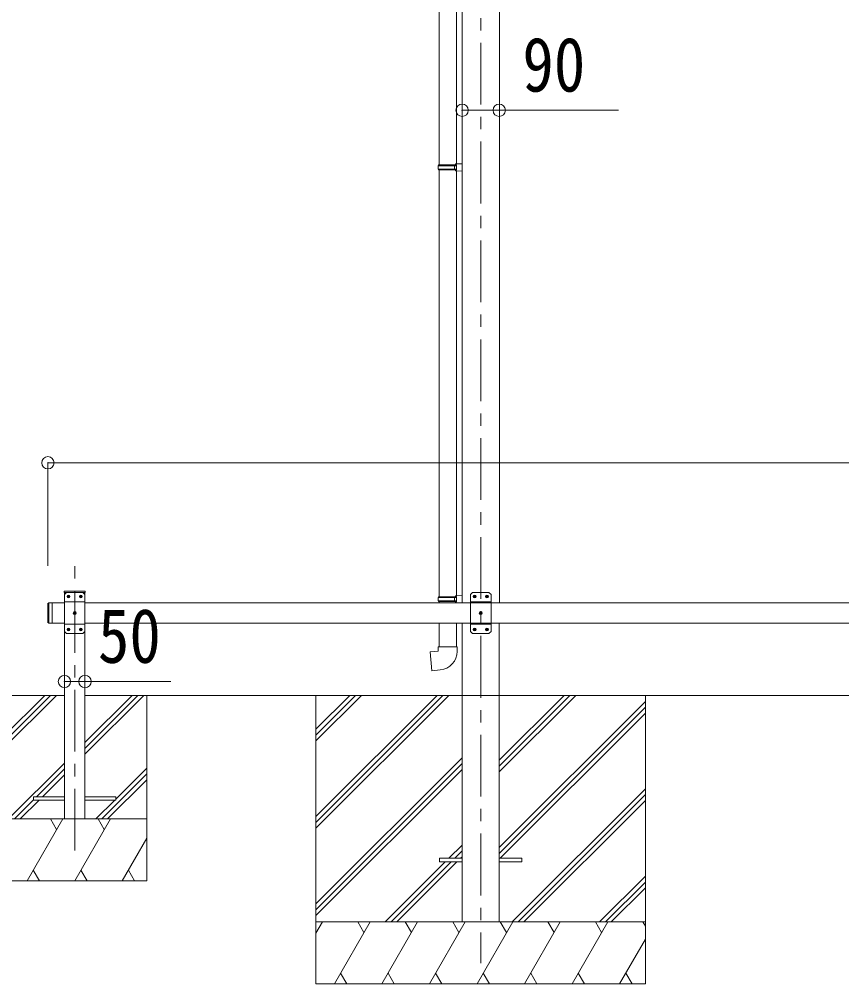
# Model space of a CAD drawing. Units: millimetres at full size, sheet at 1:30. Extents: x -8432 to 8432, y -5820 to 5820.
# Drawn here: x -2792 to -795, y -3241 to -900 of the extents above; entities that cross this region are included whole.
import ezdxf
from ezdxf.enums import TextEntityAlignment as Align

# ---------------------------------------------------------------- set-up
doc = ezdxf.new("R2010")
doc.units = ezdxf.units.MM
doc.header["$LTSCALE"] = 30
doc.header["$PDMODE"] = 32
doc.header["$PDSIZE"] = 30
doc.linetypes.add('CHAIN1', pattern=[8, 5, -1, 1, -1])
for name, color, linetype, lineweight in [('0-0_0', 7, 'Continuous', 9), ('0-1_本体', 5, 'CHAIN1', 9), ('0-3_ELV2', 4, 'Continuous', 9), ('0-6_OTH_LINE', 6, 'Continuous', 9), ('0-9_OUTLINE', 7, 'Continuous', 9)]:
    doc.layers.add(name, color=color, linetype=linetype, lineweight=lineweight)
doc.styles.add('ＭＳ ゴシック', font='')
doc.styles.get('ＭＳ ゴシック').set_extended_font_data('MS Gothic')

msp = doc.modelspace()

# ---------------------------------------------------------------- linework, layer by layer
at = {"layer": '0-0_0'}
for p, q in [((-2932.88, -2540.91), (-2682.88, -2540.91)), ((-2832.88, -2643.25), (-2730.53, -2540.9)), ((-2832.88, -2657.39), (-2716.39, -2540.9)), ((-2832.88, -2671.54), (-2702.25, -2540.9)), ((-2632.88, -2683.67), (-2490.12, -2540.9)), ((-2632.88, -2669.53), (-2504.26, -2540.9)), ((-2632.88, -2655.39), (-2518.4, -2540.9)), ((-2632.88, -2540.91), (-246.89, -2540.91)), ((-2482.88, -2990.91), (-2482.88, -2540.9)), ((-2072.08, -2540.91), (-2072.08, -3240.9)), ((-2072.08, -2835.08), (-1777.9, -2540.91)), ((-2072.08, -2849.22), (-1763.76, -2540.91)), ((-2072.08, -2863.37), (-1749.62, -2540.91)), ((-2072.08, -2651.24), (-1961.75, -2540.91)), ((-2072.08, -2637.09), (-1975.89, -2540.91)), ((-2072.08, -2622.95), (-1990.03, -2540.91)), ((-1626.88, -2726.54), (-1441.25, -2540.91)), ((-1626.88, -2712.39), (-1455.39, -2540.91)), ((-1626.88, -2698.25), (-1469.53, -2540.91)), ((-1272.08, -2540.91), (-1272.08, -3240.9)), ((-1626.88, -2910.38), (-1272.08, -2555.58)), ((-1626.88, -2924.52), (-1272.08, -2569.73)), ((-1624.62, -2936.41), (-1272.08, -2583.87)), ((-2072.08, -3047.21), (-1717.28, -2692.42)), ((-2818.4, -2840.91), (-2682.88, -2705.38)), ((-2072.08, -3061.36), (-1717.28, -2706.56)), ((-2750.26, -2786.91), (-2682.88, -2719.53)), ((-2736.12, -2786.91), (-2682.88, -2733.67)), ((-2592.13, -2840.91), (-2482.88, -2731.66)), ((-2557.88, -2792.52), (-2482.88, -2717.52)), ((-2072.08, -3075.5), (-1717.28, -2720.7)), ((-2577.99, -2840.91), (-2482.88, -2745.8)), ((-1595.27, -3090.9), (-1272.08, -2767.72)), ((-1581.13, -3090.9), (-1272.08, -2781.86)), ((-2804.26, -2840.91), (-2757.88, -2794.53)), ((-2790.12, -2840.91), (-2744.12, -2794.91)), ((-2606.27, -2840.91), (-2560.27, -2794.91)), ((-1566.99, -3090.9), (-1272.08, -2796)), ((-2832.88, -2840.91), (-2482.88, -2840.91)), ((-2773.35, -2990.9), (-2686.75, -2840.9)), ((-2701.75, -2866.89), (-2716.75, -2840.91)), ((-2657.88, -2990.9), (-2571.28, -2840.91)), ((-2586.28, -2866.89), (-2601.28, -2840.9)), ((-2542.41, -2990.9), (-2482.88, -2887.8)), ((-1749.14, -2936.41), (-1717.28, -2904.55)), ((-1735, -2936.41), (-1717.28, -2918.69)), ((-1903.64, -3090.9), (-1758.14, -2945.41)), ((-1889.5, -3090.9), (-1744, -2945.41)), ((-1875.36, -3090.9), (-1729.86, -2945.41)), ((-1720.86, -2936.41), (-1717.28, -2932.83)), ((-2758.35, -2964.93), (-2743.35, -2990.9)), ((-2642.88, -2964.92), (-2627.88, -2990.9)), ((-2527.41, -2964.93), (-2512.41, -2990.9)), ((-2832.88, -2990.91), (-2482.88, -2990.91)), ((-1383.14, -3090.9), (-1272.08, -2979.85)), ((-1369, -3090.9), (-1272.08, -2993.99)), ((-1354.86, -3090.9), (-1272.08, -3008.13)), ((-1272.08, -3090.9), (-2072.08, -3090.9)), ((-2072.08, -3118.41), (-2056.2, -3090.9)), ((-2027.34, -3240.9), (-1940.73, -3090.9)), ((-1955.73, -3116.89), (-1970.73, -3090.9)), ((-1911.87, -3240.9), (-1825.26, -3090.9)), ((-1840.26, -3116.89), (-1855.27, -3090.9)), ((-1796.4, -3240.9), (-1709.79, -3090.9)), ((-1724.79, -3116.89), (-1739.79, -3090.9)), ((-1680.93, -3240.9), (-1594.32, -3090.9)), ((-1609.32, -3116.89), (-1624.32, -3090.9)), ((-1565.46, -3240.9), (-1478.85, -3090.9)), ((-1493.85, -3116.89), (-1508.85, -3090.9)), ((-1449.98, -3240.9), (-1363.38, -3090.9)), ((-1393.38, -3090.9), (-1378.38, -3116.89)), ((-1277.91, -3090.9), (-1272.08, -3101)), ((-1334.52, -3240.9), (-1272.08, -3132.77)), ((-2012.34, -3214.93), (-1997.34, -3240.9)), ((-1896.87, -3214.93), (-1881.87, -3240.9)), ((-1781.4, -3214.92), (-1766.4, -3240.9)), ((-1665.93, -3214.92), (-1650.93, -3240.9)), ((-1550.46, -3214.93), (-1535.46, -3240.9)), ((-1434.99, -3214.93), (-1419.99, -3240.9)), ((-1319.52, -3214.93), (-1304.52, -3240.9)), ((-2072.08, -3240.9), (-1272.08, -3240.9))]:
    msp.add_line(p, q, dxfattribs=at)
at = {"layer": '0-1_本体'}
for p, q in [((-1671.88, 483.5), (-1671.88, -3190.91)), ((-2657.88, -2917.46), (-2657.88, -2201.43))]:
    msp.add_line(p, q, dxfattribs=at)
at = {"layer": '0-3_ELV2'}
for p, q in [((-1717.08, 88.09), (-1717.08, -2315.91)), ((-1626.68, 88.09), (-1626.68, -2315.91)), ((-2683.18, -2290.9), (-2683.07, -2288.85)), ((-2632.58, -2290.9), (-2683.18, -2290.9)), ((-2682.88, -2840.9), (-2682.88, -2290.9)), ((-2677.88, -2290.91), (-2682.88, -2295.91)), ((-2633.69, -2287.9), (-2682.08, -2287.9)), ((-2637.88, -2290.91), (-2677.88, -2290.91)), ((-2637.88, -2290.91), (-2632.88, -2295.91)), ((-2632.88, -2840.9), (-2632.88, -2290.9)), ((-2632.58, -2290.9), (-2632.69, -2288.85)), ((-1691.88, -2290.91), (-1696.88, -2295.91)), ((-1651.88, -2290.91), (-1691.88, -2290.91)), ((-1651.88, -2290.91), (-1646.88, -2295.91)), ((-2722.88, -2317.91), (-2722.88, -2363.91)), ((-2720.88, -2315.91), (-2720.88, -2365.91)), ((-2712.88, -2315.91), (-2712.88, -2365.91)), ((-2712.88, -2315.91), (-2682.88, -2315.91)), ((-2682.88, -2295.91), (-2682.88, -2385.91)), ((-2632.88, -2313.61), (-2682.88, -2313.61)), ((-2674.14, -2300.49), (-2674.98, -2300.49)), ((-2671.62, -2301.33), (-2670.78, -2301.33)), ((-2644.14, -2300.49), (-2644.98, -2300.49)), ((-2641.62, -2301.33), (-2640.78, -2301.33)), ((-2632.88, -2385.91), (-2632.88, -2295.91)), ((-2632.88, -2315.91), (-246.88, -2315.91)), ((-1696.88, -2295.91), (-1696.88, -2385.91)), ((-1646.88, -2313.61), (-1696.88, -2313.61)), ((-1688.14, -2300.49), (-1688.98, -2300.49)), ((-1685.62, -2301.33), (-1684.78, -2301.33)), ((-1658.14, -2300.49), (-1658.98, -2300.49)), ((-1655.62, -2301.33), (-1654.78, -2301.33)), ((-1646.88, -2385.91), (-1646.88, -2295.91)), ((-2659.14, -2340.49), (-2659.98, -2340.49)), ((-2656.62, -2341.33), (-2655.78, -2341.33)), ((-1673.14, -2340.49), (-1673.98, -2340.49)), ((-1670.62, -2341.33), (-1669.78, -2341.33)), ((-2722.88, -2363.91), (-2720.88, -2365.91)), ((-2720.88, -2365.91), (-2712.88, -2365.91)), ((-2712.88, -2365.91), (-2682.88, -2365.91)), ((-2632.88, -2368.21), (-2682.88, -2368.21)), ((-2677.88, -2390.91), (-2682.88, -2385.91)), ((-2674.14, -2380.49), (-2674.98, -2380.49)), ((-2671.62, -2381.33), (-2670.78, -2381.33)), ((-2644.14, -2380.49), (-2644.98, -2380.49)), ((-2641.62, -2381.33), (-2640.78, -2381.33)), ((-2637.88, -2390.91), (-2632.88, -2385.91)), ((-2632.88, -2365.91), (-246.88, -2365.91)), ((-1716.88, -2365.91), (-1716.88, -3090.91)), ((-1646.88, -2368.21), (-1696.88, -2368.21)), ((-1691.88, -2390.91), (-1696.88, -2385.91)), ((-1688.14, -2380.49), (-1688.98, -2380.49)), ((-1685.62, -2381.33), (-1684.78, -2381.33)), ((-1658.14, -2380.49), (-1658.98, -2380.49)), ((-1655.62, -2381.33), (-1654.78, -2381.33)), ((-1651.88, -2390.91), (-1646.88, -2385.91)), ((-1626.88, -2365.91), (-1626.88, -3090.91)), ((-2677.88, -2390.91), (-2637.88, -2390.91)), ((-1691.88, -2390.91), (-1651.88, -2390.91)), ((-2682.88, -2786.91), (-2757.88, -2786.91)), ((-2632.88, -2794.91), (-2557.88, -2794.91)), ((-1772.08, -2936.41), (-1772.08, -2945.41)), ((-1772.08, -2936.41), (-1717.28, -2936.41)), ((-1772.08, -2945.41), (-1717.28, -2945.41)), ((-1626.88, -2936.41), (-1572.08, -2936.41)), ((-1626.88, -2945.41), (-1572.08, -2945.41)), ((-1572.08, -2936.41), (-1572.08, -2945.41))]:
    msp.add_line(p, q, dxfattribs=at)
for points in [[(-2722.88, -2317.91), (-2720.88, -2315.91), (-2712.88, -2315.91)], [(-2674.98, -2300.49), (-2674.98, -2301.33), (-2674.14, -2301.33)], [(-2672.46, -2299.65), (-2672.46, -2298.81), (-2673.3, -2298.81), (-2673.3, -2299.65)], [(-2673.3, -2302.17), (-2673.3, -2303.01), (-2672.46, -2303.01), (-2672.46, -2302.17)], [(-2670.78, -2301.33), (-2670.78, -2300.49), (-2671.62, -2300.49)], [(-2644.98, -2300.49), (-2644.98, -2301.33), (-2644.14, -2301.33)], [(-2642.46, -2299.65), (-2642.46, -2298.81), (-2643.3, -2298.81), (-2643.3, -2299.65)], [(-2643.3, -2302.17), (-2643.3, -2303.01), (-2642.46, -2303.01), (-2642.46, -2302.17)], [(-2640.78, -2301.33), (-2640.78, -2300.49), (-2641.62, -2300.49)], [(-1688.98, -2300.49), (-1688.98, -2301.33), (-1688.14, -2301.33)], [(-1686.46, -2299.65), (-1686.46, -2298.81), (-1687.3, -2298.81), (-1687.3, -2299.65)], [(-1687.3, -2302.17), (-1687.3, -2303.01), (-1686.46, -2303.01), (-1686.46, -2302.17)], [(-1684.78, -2301.33), (-1684.78, -2300.49), (-1685.62, -2300.49)], [(-1658.98, -2300.49), (-1658.98, -2301.33), (-1658.14, -2301.33)], [(-1656.46, -2299.65), (-1656.46, -2298.81), (-1657.3, -2298.81), (-1657.3, -2299.65)], [(-1657.3, -2302.17), (-1657.3, -2303.01), (-1656.46, -2303.01), (-1656.46, -2302.17)], [(-1654.78, -2301.33), (-1654.78, -2300.49), (-1655.62, -2300.49)], [(-2659.98, -2340.49), (-2659.98, -2341.33), (-2659.14, -2341.33)], [(-2657.46, -2339.65), (-2657.46, -2338.81), (-2658.3, -2338.81), (-2658.3, -2339.65)], [(-2655.78, -2341.33), (-2655.78, -2340.49), (-2656.62, -2340.49)], [(-1673.98, -2340.49), (-1673.98, -2341.33), (-1673.14, -2341.33)], [(-1671.46, -2339.65), (-1671.46, -2338.81), (-1672.3, -2338.81), (-1672.3, -2339.65)], [(-1669.78, -2341.33), (-1669.78, -2340.49), (-1670.62, -2340.49)], [(-2658.3, -2342.17), (-2658.3, -2343.01), (-2657.46, -2343.01), (-2657.46, -2342.17)], [(-1672.3, -2342.17), (-1672.3, -2343.01), (-1671.46, -2343.01), (-1671.46, -2342.17)], [(-2674.98, -2380.49), (-2674.98, -2381.33), (-2674.14, -2381.33)], [(-2672.46, -2379.65), (-2672.46, -2378.81), (-2673.3, -2378.81), (-2673.3, -2379.65)], [(-2673.3, -2382.17), (-2673.3, -2383.01), (-2672.46, -2383.01), (-2672.46, -2382.17)], [(-2670.78, -2381.33), (-2670.78, -2380.49), (-2671.62, -2380.49)], [(-2644.98, -2380.49), (-2644.98, -2381.33), (-2644.14, -2381.33)], [(-2642.46, -2379.65), (-2642.46, -2378.81), (-2643.3, -2378.81), (-2643.3, -2379.65)], [(-2643.3, -2382.17), (-2643.3, -2383.01), (-2642.46, -2383.01), (-2642.46, -2382.17)], [(-2640.78, -2381.33), (-2640.78, -2380.49), (-2641.62, -2380.49)], [(-1688.98, -2380.49), (-1688.98, -2381.33), (-1688.14, -2381.33)], [(-1686.46, -2379.65), (-1686.46, -2378.81), (-1687.3, -2378.81), (-1687.3, -2379.65)], [(-1687.3, -2382.17), (-1687.3, -2383.01), (-1686.46, -2383.01), (-1686.46, -2382.17)], [(-1684.78, -2381.33), (-1684.78, -2380.49), (-1685.62, -2380.49)], [(-1658.98, -2380.49), (-1658.98, -2381.33), (-1658.14, -2381.33)], [(-1656.46, -2379.65), (-1656.46, -2378.81), (-1657.3, -2378.81), (-1657.3, -2379.65)], [(-1657.3, -2382.17), (-1657.3, -2383.01), (-1656.46, -2383.01), (-1656.46, -2382.17)], [(-1654.78, -2381.33), (-1654.78, -2380.49), (-1655.62, -2380.49)], [(-2757.88, -2786.91), (-2757.88, -2794.91), (-2682.88, -2794.91)], [(-2557.88, -2794.91), (-2557.88, -2786.91), (-2632.88, -2786.91)]]:
    msp.add_lwpolyline(points, dxfattribs=at)
for centre in [(-2672.88, -2300.91), (-2642.88, -2300.91), (-1686.88, -2300.91), (-1656.88, -2300.91), (-2657.88, -2340.91), (-1671.88, -2340.91), (-2672.88, -2380.91), (-2642.88, -2380.91), (-1686.88, -2380.91), (-1656.88, -2380.91)]:
    msp.add_circle(centre, 3.5, dxfattribs=at)
for centre, radius, start, end in [((-2682.08, -2288.9), 1, 90, 176.99994), ((-2633.69, -2288.9), 1, 3.00011, 90), ((-2674.14, -2299.65), 0.84, 270, 0), ((-2674.14, -2302.17), 0.84, 0, 90), ((-2671.62, -2299.65), 0.84, 180, 270), ((-2671.62, -2302.17), 0.84, 90, 180), ((-2644.14, -2299.65), 0.84, 270, 0), ((-2644.14, -2302.17), 0.84, 0, 90), ((-2641.62, -2299.65), 0.84, 180, 270), ((-2641.62, -2302.17), 0.84, 90, 180), ((-1688.14, -2299.65), 0.84, 270, 0), ((-1688.14, -2302.17), 0.84, 0, 90), ((-1685.62, -2299.65), 0.84, 180, 270), ((-1685.62, -2302.17), 0.84, 90, 180), ((-1658.14, -2299.65), 0.84, 270, 0), ((-1658.14, -2302.17), 0.84, 0, 90), ((-1655.62, -2299.65), 0.84, 180, 270), ((-1655.62, -2302.17), 0.84, 90, 180), ((-2659.14, -2339.65), 0.84, 270, 0), ((-2659.14, -2342.17), 0.84, 0, 90), ((-2656.62, -2339.65), 0.84, 180, 270), ((-2656.62, -2342.17), 0.84, 90, 180), ((-1673.14, -2339.65), 0.84, 270, 0), ((-1673.14, -2342.17), 0.84, 0, 90), ((-1670.62, -2339.65), 0.84, 180, 270), ((-1670.62, -2342.17), 0.84, 90, 180), ((-2674.14, -2379.65), 0.84, 270, 0), ((-2674.14, -2382.17), 0.84, 0, 90), ((-2671.62, -2379.65), 0.84, 180, 270), ((-2671.62, -2382.17), 0.84, 90, 180), ((-2644.14, -2379.65), 0.84, 270, 0), ((-2644.14, -2382.17), 0.84, 0, 90), ((-2641.62, -2379.65), 0.84, 180, 270), ((-2641.62, -2382.17), 0.84, 90, 180), ((-1688.14, -2379.65), 0.84, 270, 0), ((-1688.14, -2382.17), 0.84, 0, 90), ((-1685.62, -2379.65), 0.84, 180, 270), ((-1685.62, -2382.17), 0.84, 90, 180), ((-1658.14, -2379.65), 0.84, 270, 0), ((-1658.14, -2382.17), 0.84, 0, 90), ((-1655.62, -2379.65), 0.84, 180, 270), ((-1655.62, -2382.17), 0.84, 90, 180)]:
    msp.add_arc(centre, radius, start, end, dxfattribs=at)
at = {"layer": '0-6_OTH_LINE'}
for p, q in [((-1717.08, -1120.46), (-1627.08, -1120.46)), ((-1627.08, -1120.46), (-1337.66, -1120.46)), ((-2722.88, -1976.15), (-2722.88, -2226.15)), ((-2722.88, -1976.15), (2279.12, -1976.15)), ((-2682.88, -2507.34), (-2632.88, -2507.34)), ((-2632.88, -2507.34), (-2424.39, -2507.34))]:
    msp.add_line(p, q, dxfattribs=at)
for p in [(-1717.08, -1120.46), (-1627.08, -1120.46), (-2722.88, -1976.15), (-2682.88, -2507.34), (-2632.88, -2507.34)]:
    msp.add_point(p, dxfattribs=at)
at = {"layer": '0-9_OUTLINE'}
for p, q in [((-1773.08, -216.97), (-1773.08, -1253.16)), ((-1731.08, -219.53), (-1731.08, -1250.6)), ((-1775.08, -1255.16), (-1774.08, -1253.16)), ((-1775.08, -1255.16), (-1731.08, -1255.16)), ((-1775.08, -1255.16), (-1775.08, -1263.16)), ((-1775.08, -1263.16), (-1731.08, -1263.16)), ((-1775.08, -1263.16), (-1774.08, -1265.16)), ((-1774.08, -1253.16), (-1731.08, -1253.16)), ((-1735.56, -1255.16), (-1735.99, -1253.16)), ((-1733.08, -1250.66), (-1717.08, -1250.19)), ((-1733.08, -1252.66), (-1733.08, -1250.66)), ((-1733.08, -1252.66), (-1731.08, -1252.66)), ((-1717.08, -1250.19), (-1717.08, -1268.13)), ((-1774.08, -1265.16), (-1731.08, -1265.16)), ((-1773.08, -1265.16), (-1773.08, -2301.35)), ((-1733.08, -1267.66), (-1733.08, -1265.66)), ((-1733.08, -1267.66), (-1717.08, -1268.13)), ((-1731.08, -1267.72), (-1731.08, -2298.79)), ((-1775.08, -2303.35), (-1774.08, -2301.35)), ((-1775.08, -2303.35), (-1731.08, -2303.35)), ((-1775.08, -2303.35), (-1775.08, -2311.35)), ((-1775.08, -2311.35), (-1731.08, -2311.35)), ((-1775.08, -2311.35), (-1774.08, -2313.35)), ((-1774.08, -2301.35), (-1731.08, -2301.35)), ((-1774.08, -2313.35), (-1731.08, -2313.35)), ((-1773.08, -2313.35), (-1773.08, -2315.91)), ((-1735.56, -2303.35), (-1735.99, -2301.35)), ((-1733.08, -2298.85), (-1717.08, -2298.38)), ((-1733.08, -2300.85), (-1733.08, -2298.85)), ((-1733.08, -2300.85), (-1731.08, -2300.85)), ((-1733.08, -2315.85), (-1733.08, -2313.85)), ((-1733.08, -2315.85), (-1731.08, -2315.91)), ((-1717.08, -2298.38), (-1717.08, -2315.91)), ((-1773.08, -2365.91), (-1773.08, -2423.35)), ((-1731.08, -2365.91), (-1731.08, -2423.35)), ((-1775.08, -2423.35), (-1729.08, -2423.35)), ((-1775.08, -2433.35), (-1775.08, -2423.35)), ((-1729.08, -2423.35), (-1729.08, -2434.26))]:
    msp.add_line(p, q, dxfattribs=at)
for points in [[(-1735.56, -1255.16), (-1735.56, -1263.16), (-1735.99, -1265.16)], [(-1733.08, -1265.66), (-1731.08, -1265.66), (-1731.08, -1252.66)], [(-1735.56, -2303.35), (-1735.56, -2311.35), (-1735.99, -2313.35)], [(-1733.08, -2313.85), (-1731.08, -2313.85), (-1731.08, -2300.85)], [(-1770.16, -2479.09), (-1791, -2480.92), (-1795.01, -2435.09), (-1775.08, -2433.35)]]:
    msp.add_lwpolyline(points, dxfattribs=at)
msp.add_arc((-1774.08, -2434.26), 45, 275, 0, dxfattribs=at)

# ---------------------------------------------------------------- texts
at = {"layer": '0-6_OTH_LINE', "color": 7, "style": 'ＭＳ ゴシック', "width": 0.85}
for s, p in [('90', (-1570.71, -1114.67)), ('50', (-2601.38, -2501.53))]:
    msp.add_text(s, height=132, dxfattribs=at).set_placement(p, align=Align.BOTTOM_LEFT)

doc.saveas('drawing.dxf')
